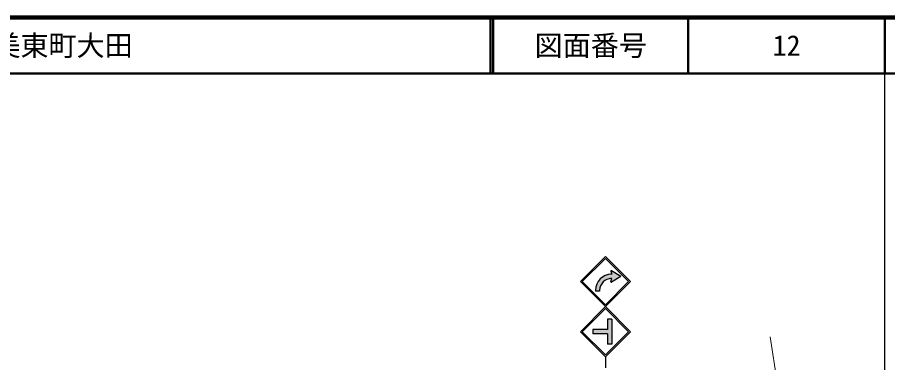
# Model space of a CAD drawing. Units: millimetres at full size, sheet at 1:1000; details may follow other scales. Extents: x 40000 to 680000, y 20000 to 380000.
# Drawn here: x 424480 to 579500, y 318540 to 380000 of the extents above; entities that cross this region are included whole.
import ezdxf
from ezdxf.enums import TextEntityAlignment as Align

# ---------------------------------------------------------------- set-up
doc = ezdxf.new("R2010")
doc.units = ezdxf.units.MM
doc.header["$LTSCALE"] = 1000
doc.linetypes.add('CHAIN', pattern=[18.5, 12, -1.5, 3.5, -1.5])
for name, color, linetype, lineweight in [('M-BMK', 2, 'CHAIN', 13), ('M-STR-STRC', 7, 'Continuous', 25), ('M-TTL', 2, 'Continuous', 140), ('M-TTL-BAND', 7, 'Continuous', 25), ('M-TTL-LINE', 7, 'Continuous', 50)]:
    doc.layers.add(name, color=color, linetype=linetype, lineweight=lineweight)
doc.layers.add('M-TTL-TXT', color=7, linetype='Continuous')
doc.styles.add('ＭＳ ゴシック', font='')
doc.styles.get('ＭＳ ゴシック').set_extended_font_data('MS Gothic')

msp = doc.modelspace()

# ---------------------------------------------------------------- hatches: boundary and pattern name
at = {"layer": 'M-STR-STRC'}
for points in [[(530304, 334259), (530394, 334259), (530213, 334812, -0.69923), (530324, 334900), (531966, 333885), (530324, 332870, -0.69923), (530213, 332957), (530394, 333510), (530304, 333510, 0.41421), (528206, 331411), (528206, 331252), (527456, 331252), (527456, 331411, -0.41421)], [(530352, 326293), (529602, 326293), (529602, 324419), (526979, 324419), (526979, 323669), (529602, 323669), (529602, 321795), (530352, 321795)]]:
    msp.add_hatch(color=256, dxfattribs=at).paths.add_polyline_path(points)

# ---------------------------------------------------------------- linework, layer by layer
at = {"layer": 'M-BMK'}
msp.add_line((558609, 323153), (571549, 239339), dxfattribs=at)
at = {"layer": 'M-STR-STRC'}
for p, q in [((529227, 337408), (524773, 332954)), ((529227, 337090), (525091, 332954)), ((533682, 332954), (529227, 337408)), ((533364, 332954), (529227, 337090)), ((531966, 333885), (530324, 334900)), ((530394, 334259), (530149, 334259)), ((530394, 333510), (530149, 333510)), ((530213, 334812), (530394, 334259)), ((530213, 332957), (530394, 333510)), ((530394, 334259), (530304, 334259)), ((530394, 333510), (530304, 333510)), ((531966, 333885), (530324, 332870)), ((524773, 332954), (529227, 328499)), ((525091, 332954), (529227, 328817)), ((529227, 328499), (533682, 332954)), ((529227, 328817), (533364, 332954)), ((527456, 331411), (527456, 331252)), ((528206, 331252), (527456, 331252)), ((528206, 331411), (528206, 331252)), ((524773, 324044), (529227, 328499)), ((525091, 324044), (529227, 328181)), ((529227, 328499), (533682, 324044)), ((529227, 328181), (533364, 324044)), ((529602, 326293), (529602, 324419)), ((530352, 326293), (529602, 326293)), ((530352, 326293), (530352, 321795)), ((529227, 319589), (524773, 324044)), ((529227, 319907), (525091, 324044)), ((526979, 324419), (526979, 323669)), ((529602, 324419), (526979, 324419)), ((533682, 324044), (529227, 319589)), ((533364, 324044), (529227, 319907)), ((529602, 323669), (526979, 323669)), ((529602, 323669), (529602, 321795)), ((530352, 321795), (529602, 321795)), ((529227, 319589), (529227, 317589))]:
    msp.add_line(p, q, dxfattribs=at)
for centre, radius, start, end in [((530284, 334836), 75, 58.28723, 198.13651), ((530304, 331411), 2848, 90, 180), ((530304, 331411), 2099, 90, 180), ((530284, 332933), 75, 161.86349, 301.71277)]:
    msp.add_arc(centre, radius, start, end, dxfattribs=at)
at = {"layer": 'M-TTL'}
msp.add_line((680000, 380000), (40000, 380000), dxfattribs=at)
at = {"layer": 'M-TTL-BAND'}
msp.add_line((579000, 20000), (579000, 370000), dxfattribs=at)
at = {"layer": 'M-TTL-LINE'}
for p, q in [((508747, 380000), (508747, 370000)), ((509247, 380000), (509247, 370000)), ((543997, 380000), (543997, 370000)), ((579000, 380000), (579000, 370000)), ((40000, 370000), (680000, 370000))]:
    msp.add_line(p, q, dxfattribs=at)

# ---------------------------------------------------------------- texts
at = {"layer": 'M-TTL-TXT', "style": 'ＭＳ ゴシック'}
msp.add_text('美祢市美東町大田', height=3666, dxfattribs=at).set_placement((405024, 375000), align=Align.MIDDLE_LEFT)
for s, p in [('図面番号', (526622, 375000)), ('12', (561497, 375000))]:
    msp.add_text(s, height=3666, dxfattribs=at).set_placement(p, align=Align.MIDDLE_CENTER)

doc.saveas('drawing.dxf')
